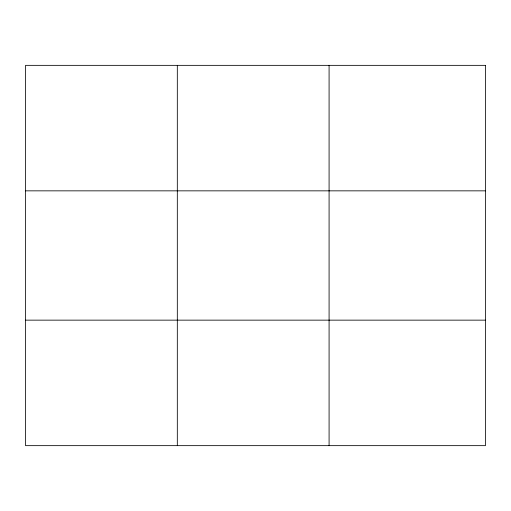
<?xml version="1.0" encoding="UTF-8"?>
<svg xmlns="http://www.w3.org/2000/svg" width="511" height="511" viewBox="0 0 511 511"><rect width="100%" height="100%" fill="white"/><g stroke="black" fill="none" stroke-linecap="round" stroke-linejoin="round"><path stroke-width="0.77" d="M177.317 65.351L177.317 445.649M329.084 65.351L329.084 445.649M25.55 190.846L485.45 190.846M25.55 320.148L485.45 320.148M485.45 65.351L485.45 445.649L25.55 445.649L25.55 65.351L485.45 65.351"/></g></svg>
